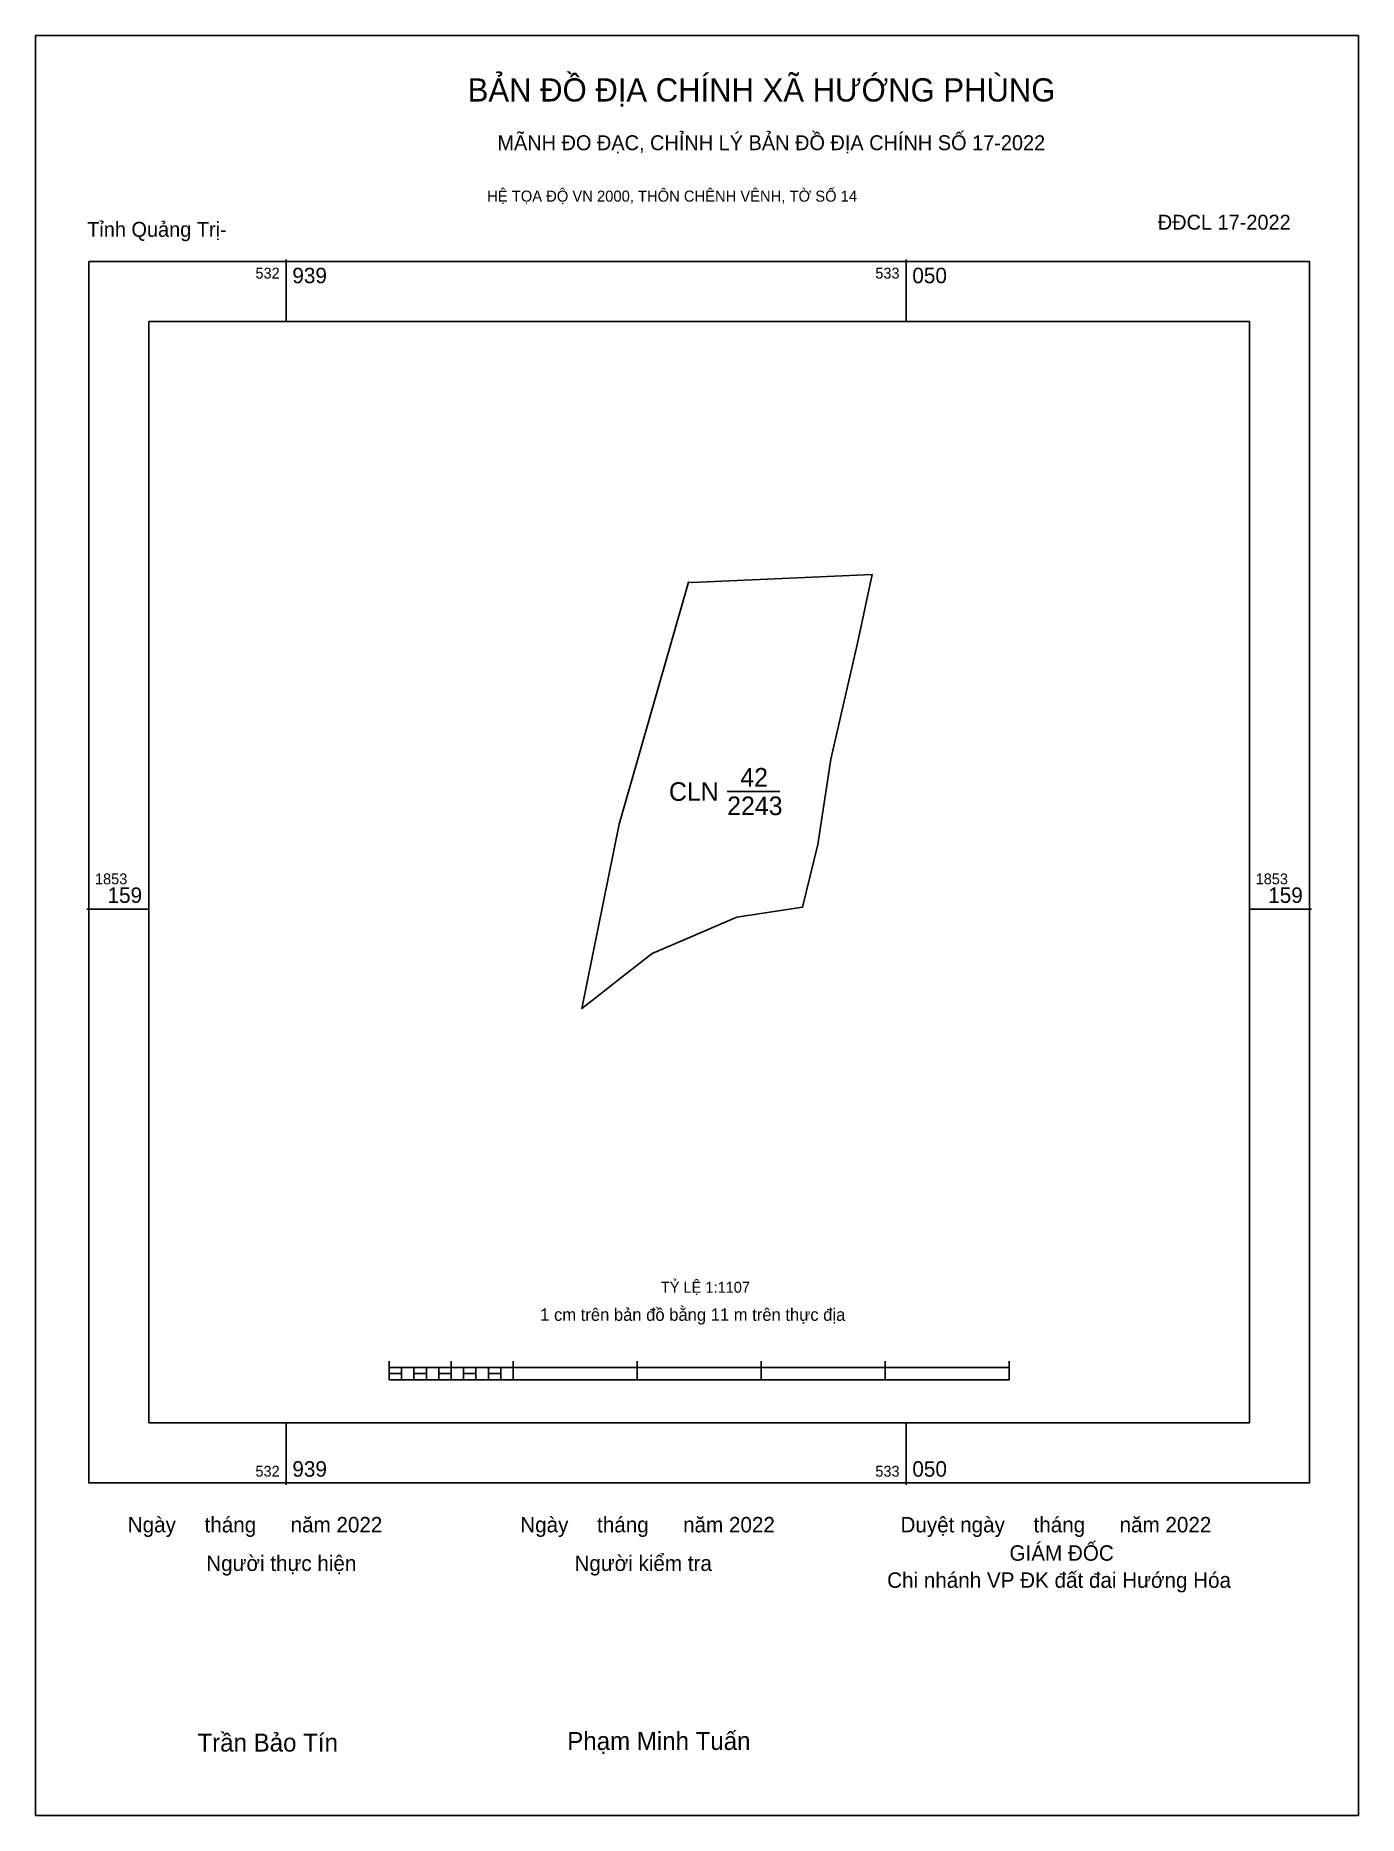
# Model space of a CAD drawing. Extents: x 532895 to 533131, y 1852997 to 1853315.
import ezdxf

# ---------------------------------------------------------------- set-up
doc = ezdxf.new("R2010")
doc.units = 0
for name, color, linetype in [('Level 10', 7, 'Continuous'), ('Level 13', 7, 'Continuous'), ('Level 15', 7, 'Continuous'), ('Level 2', 7, 'Continuous'), ('Level 27', 7, 'Continuous'), ('Level 6', 7, 'Continuous'), ('Level 62', 7, 'Continuous'), ('Level 63', 7, 'Continuous'), ('Level 9', 7, 'Continuous')]:
    doc.layers.add(name, color=color, linetype=linetype)

msp = doc.modelspace()

# ---------------------------------------------------------------- linework, layer by layer
at = {"layer": 'Level 10'}
msp.add_lwpolyline([(533000, 1853147.21), (532994.91, 1853143.24), (532992.58, 1853141.36), (532999.22, 1853174.29), (533011.62, 1853217.54), (533012.24, 1853217.43), (533044.42, 1853218.9), (533041.81, 1853206.6), (533037.01, 1853185.9), (533034.71, 1853170.7), (533031.96, 1853159.46), (533020.27, 1853157.68), (533005.11, 1853151.2)], close=True, dxfattribs=at)
at = {"layer": 'Level 15'}
msp.add_lwpolyline([(532894.95, 1853315.12), (533131.3, 1853315.12), (533131.3, 1852997.29), (532894.95, 1852997.29)], close=True, dxfattribs=at)
at = {"layer": 'Level 2'}
msp.add_line((533000, 1853147.21), (533005.11, 1853151.2), dxfattribs=at)
at = {"layer": 'Level 27'}
for p, q in [((533012.24, 1853217.43), (533012.25, 1853217.43)), ((533031.96, 1853159.46), (533031.97, 1853159.46)), ((532992.58, 1853141.36), (532992.57, 1853141.36))]:
    msp.add_line(p, q, dxfattribs=at)
at = {"layer": 'Level 62'}
msp.add_lwpolyline([(532915.2, 1853264.04), (533111.83, 1853264.04), (533111.83, 1853067.4), (532915.2, 1853067.4)], close=True, dxfattribs=at)
at = {"layer": 'Level 63'}
for p, q in [((532939.72, 1853275.12), (532939.72, 1853264.04)), ((533050.5, 1853275.12), (533050.5, 1853264.04)), ((532904.12, 1853159.13), (532915.2, 1853159.13)), ((533111.83, 1853159.13), (533122.91, 1853159.13)), ((532958.13, 1853078.41), (532958.13, 1853075.08)), ((532958.13, 1853077.3), (533068.9, 1853077.3)), ((532960.34, 1853077.3), (532960.34, 1853075.08)), ((532962.56, 1853077.3), (532962.56, 1853075.08)), ((532964.77, 1853077.3), (532964.77, 1853075.08)), ((532966.99, 1853077.3), (532966.99, 1853075.08)), ((532969.2, 1853078.41), (532969.2, 1853075.08)), ((532969.2, 1853077.3), (532969.2, 1853075.08)), ((532971.42, 1853077.3), (532971.42, 1853075.08)), ((532973.64, 1853077.3), (532973.64, 1853075.08)), ((532975.85, 1853077.3), (532975.85, 1853075.08)), ((532978.07, 1853077.3), (532978.07, 1853075.08)), ((532980.28, 1853078.41), (532980.28, 1853075.08)), ((532980.28, 1853077.3), (532980.28, 1853075.08)), ((533002.44, 1853078.41), (533002.44, 1853075.08)), ((533024.59, 1853078.41), (533024.59, 1853075.08)), ((533046.75, 1853078.41), (533046.75, 1853075.08)), ((533068.9, 1853078.41), (533068.9, 1853075.08)), ((532958.13, 1853075.08), (533068.9, 1853075.08)), ((532939.72, 1853067.4), (532939.72, 1853056.33)), ((533050.5, 1853067.4), (533050.5, 1853056.33))]:
    msp.add_line(p, q, dxfattribs=at)
for points in [[(532904.46, 1853274.77), (533122.57, 1853274.77), (533122.57, 1853056.67), (532904.46, 1853056.67)], [(532958.13, 1853076.19), (532960.34, 1853076.19), (532960.34, 1853075.08), (532958.13, 1853075.08)], [(532958.13, 1853076.19), (532960.34, 1853076.19), (532960.34, 1853075.08), (532958.13, 1853075.08)], [(532962.56, 1853076.19), (532964.77, 1853076.19), (532964.77, 1853075.08), (532962.56, 1853075.08)], [(532966.99, 1853076.19), (532969.2, 1853076.19), (532969.2, 1853075.08), (532966.99, 1853075.08)], [(532971.42, 1853076.19), (532973.64, 1853076.19), (532973.64, 1853075.08), (532971.42, 1853075.08)], [(532975.85, 1853076.19), (532978.07, 1853076.19), (532978.07, 1853075.08), (532975.85, 1853075.08)]]:
    msp.add_lwpolyline(points, close=True, dxfattribs=at)
at = {"layer": 'Level 9'}
msp.add_line((533018.52, 1853180.13), (533027.94, 1853180.13), dxfattribs=at)

# ---------------------------------------------------------------- texts
at = {"layer": 'Level 13'}
for s, p in [('CLN', (533008.11, 1853178.47)), ('42', (533020.87, 1853181.02)), ('2243', (533018.52, 1853175.92))]:
    msp.add_text(s, height=3.323, dxfattribs=at).set_placement(p)
at = {"layer": 'Level 6'}
msp.add_text('TỶ LỆ 1:1107', height=1.9473, dxfattribs=at).set_placement((533006.67, 1853090.63))
at = {"layer": 'Level 63'}
for s, height, p in [('BẢN ĐỒ ĐỊA CHÍNH XÃ HƯỚNG PHÙNG', 4.1471, (532972.16, 1853303.35)), ('MÃNH ĐO ĐẠC, CHỈNH LÝ BẢN ĐỒ ĐỊA CHÍNH SỐ 17-2022', 2.661, (532977.46, 1853294.66)), ('HỆ TỌA ĐỘ VN 2000, THÔN CHÊNH VÊNH, TỜ SỐ 14', 1.9699, (532975.65, 1853285.47)), ('532', 1.939, (532934.24, 1853271.73)), ('939', 2.769, (532940.83, 1853270.9)), ('533', 1.939, (533044.99, 1853271.73)), ('050', 2.769, (533051.6, 1853270.9)), ('1853', 1.939, (532905.57, 1853163.56)), ('159', 2.769, (532907.81, 1853160.24)), ('1853', 1.939, (533112.94, 1853163.56)), ('159', 2.769, (533115.18, 1853160.24)), ('D', 0.0111, (532994.91, 1853143.24)), ('D', 0.0111, (532994.91, 1853143.24)), ('1 cm trên bản đồ bằng 11 m trên thực địa', 2.2155, (532985.11, 1853085.61)), ('532', 1.939, (532934.24, 1853057.78)), ('939', 2.769, (532940.83, 1853057.78)), ('533', 1.939, (533044.99, 1853057.78)), ('050', 2.769, (533051.6, 1853057.78)), ('Ngày     tháng      năm 2022', 2.7564, (532911.42, 1853047.83)), ('Ngày     tháng      năm 2022', 2.7564, (532981.55, 1853047.83)), ('Duyệt ngày     tháng      năm 2022', 2.7564, (533049.49, 1853047.83)), ('GIÁM ĐỐC', 2.756, (533068.96, 1853042.77)), ('Người thực hiện', 2.7564, (532925.45, 1853040.94)), ('Người kiểm tra', 2.7564, (532991.24, 1853040.94)), ('Chi nhánh VP ĐK đất đai Hướng Hóa', 2.7564, (533047.1, 1853037.93)), ('Trần Bảo Tín', 3.2151, (532923.88, 1853008.69)), ('Phạm Minh Tuấn', 3.2151, (532989.95, 1853008.98))]:
    msp.add_text(s, height=height, dxfattribs=at).set_placement(p)
at = {"layer": 'Level 9'}
for s, p in [('Tỉnh Quảng Trị-', (532904.18, 1853279.19)), ('ĐĐCL 17-2022', (533095.46, 1853280.47))]:
    msp.add_text(s, height=2.661, dxfattribs=at).set_placement(p)

doc.saveas('drawing.dxf')
